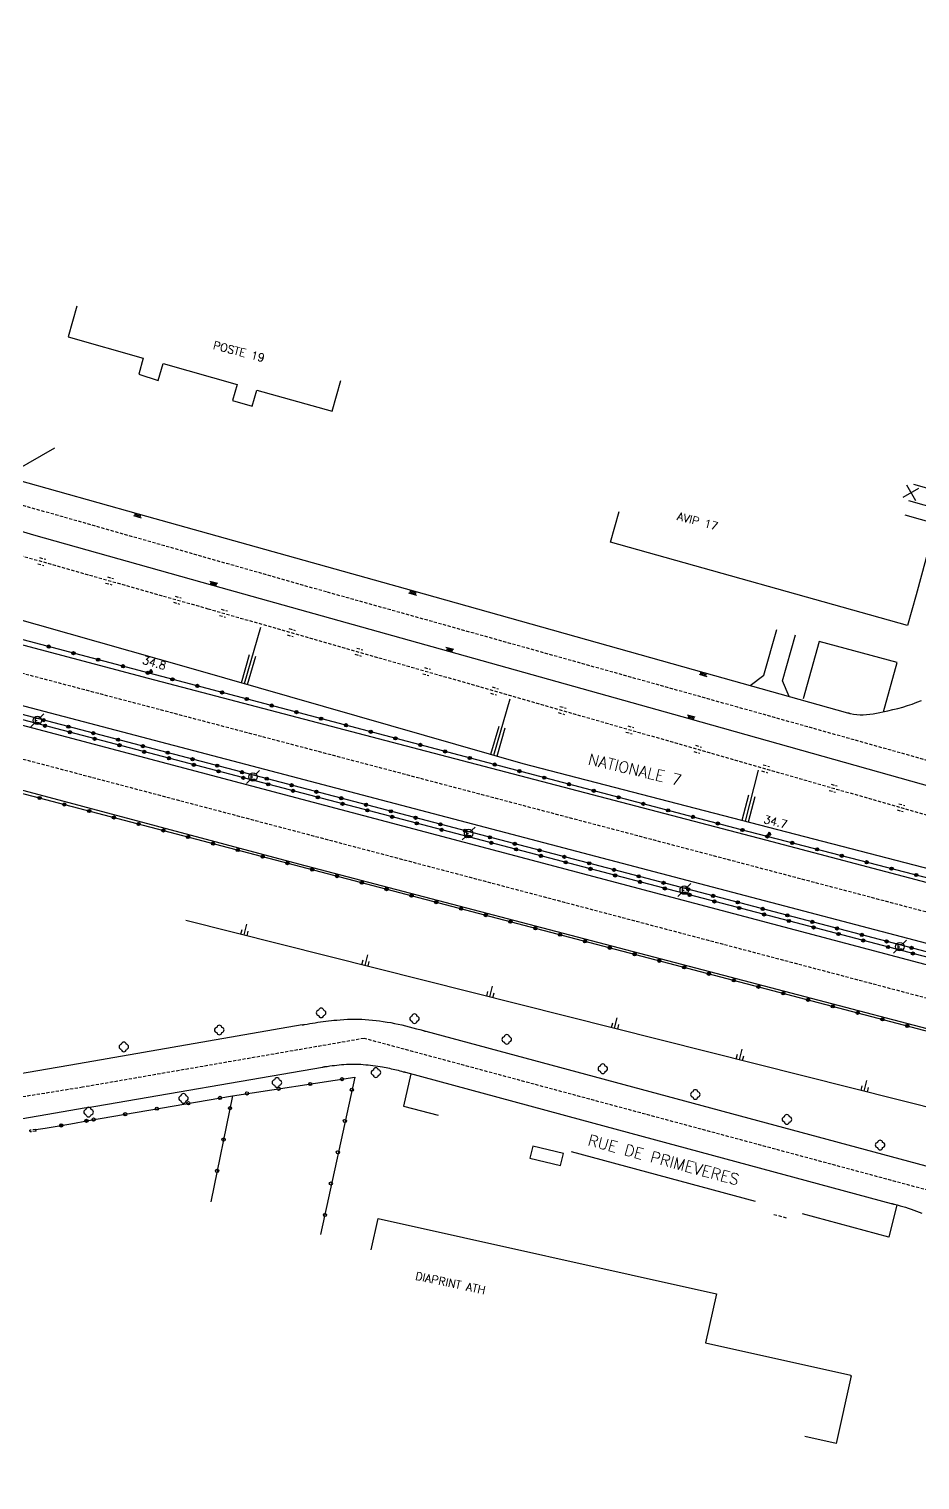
# Model space of a CAD drawing. Header units: millimetres. Extents: x 107999 to 109001, y 146999 to 148001.
# Drawn here: x 108382.6 to 108521.6, y 147626.1 to 147852.7 of the extents above; entities that cross this region are included whole.
import ezdxf
from ezdxf.enums import TextEntityAlignment as Align

# ---------------------------------------------------------------- set-up
doc = ezdxf.new("R2010")
doc.units = ezdxf.units.MM
doc.linetypes.add('DASHED', pattern=[0.75, 0.5, -0.25])
doc.layers.get('0').update_dxf_attribs({"linetype": 'CONTINUOUS'})
for name, color, linetype in [('W0001', 6, 'DASHED'), ('W0008', 7, 'CONTINUOUS'), ('W0100', 7, 'CONTINUOUS'), ('W0112', 1, 'DASHED'), ('W0211', 2, 'CONTINUOUS'), ('W0220', 5, 'DASHED'), ('W0300', 7, 'CONTINUOUS'), ('W0322', 7, 'CONTINUOUS'), ('W0402', 7, 'CONTINUOUS'), ('W0471', 7, 'CONTINUOUS'), ('W0851', 7, 'CONTINUOUS'), ('W0984', 7, 'CONTINUOUS'), ('W0989', 7, 'CONTINUOUS'), ('W0991', 7, 'CONTINUOUS')]:
    doc.layers.add(name, color=color, linetype=linetype)
doc.styles.get("Standard").update_dxf_attribs({"font": 'romans.shx', "width": 0.85})

# ---------------------------------------------------------------- blocks, each defined once
blk = doc.blocks.new('t322o')
at = {"color": 0, "linetype": 'Continuous'}
for radius in [0.25, 0.15]:
    blk.add_circle((0, 0), radius, dxfattribs=at)
blk = doc.blocks.new('T471')
for p, q in [((-0.333334, 0.333334), (-0.333334, -0.333334)), ((-0.333334, 0.333334), (0.333334, 0.333334)), ((-0.333334, 0), (0, 0)), ((0.500001, 0.500001), (1.000002, 1.000002)), ((-0.500001, -0.500001), (-1.000002, -1.000002)), ((-0.333334, -0.333334), (0.333334, -0.333334))]:
    blk.add_line(p, q)
blk.add_ellipse((0, 0), major_axis=(0.471405, 0.471405), ratio=1, start_param=5.4977871438, end_param=11.780972451)
blk = doc.blocks.new('T851')
for p, q in [((-0.25, -0.15), (0, 0.32)), ((0, 0.32), (0.25, -0.15)), ((-0.25, -0.15), (0.25, -0.15))]:
    blk.add_line(p, q)
for major_axis in [(-0.106, 0.106), (-0.0354, 0.0354), (-0.0236, 0.0236)]:
    blk.add_ellipse((0, 0), major_axis=major_axis, ratio=1, start_param=3.926991, end_param=10.210176)
blk = doc.blocks.new('t991o')
at = {"color": 0, "linetype": 'Continuous'}
for p, q in [((-1, 1), (1, -1)), ((-1, -1), (1, 1))]:
    blk.add_line(p, q, dxfattribs=at)

msp = doc.modelspace()

# ---------------------------------------------------------------- linework, layer by layer
at = {"layer": 'W0001', "flags": 128}
for points in [[(108780.81, 147647.19), (108744.43, 147657.11), (108610.89, 147691.47), (108037.37, 147842.97), (108003.21, 147851.85), (108000, 147852.68)], [(108000, 147838.65), (108062.49, 147823.11), (108504.78, 147706.11), (108727.25, 147647.19), (108742.97, 147642.16), (108777.44, 147633.17)], [(108390.94, 147687.44), (108372.16, 147684.41), (108334.37, 147677.9), (108302.09, 147672.39), (108280.64, 147668.69), (108239.27, 147661.56)]]:
    msp.add_lwpolyline(points, dxfattribs=at)
at = {"layer": 'W0001'}
for points in [[(108704.23, 147746.95), (108629.78, 147724.98), (108618.48, 147722.17), (108611.07, 147721.09), (108600.91, 147720.67), (108592.06, 147720.98), (108583.11, 147722.11), (108577.12, 147723.31), (108571.95, 147724.62), (108493.17, 147746.78), (108428.99, 147764.78), (108368.23, 147782.09)], [(108673.36, 147573.67), (108624.26, 147609.89), (108541.03, 147666.44), (108434.85, 147695.06), (108390.94, 147687.44)]]:
    msp.add_lwpolyline(points, dxfattribs=at)
at = {"layer": 'W0008', "flags": 128}
for points in [[(108032.69, 147850.34), (108032.59, 147849.45), (108145.74, 147819.65), (108161.37, 147815.45), (108161.34, 147815.04), (108210.66, 147801.8), (108210.76, 147802.23), (108275.5, 147785.4), (108275.35, 147784.92), (108304.14, 147777.2), (108364.08, 147761.16), (108401.15, 147751.3), (108443.39, 147740.23), (108497.47, 147726.06), (108547.93, 147712.76), (108594.42, 147700.62), (108647.34, 147686.75), (108702.45, 147672.86), (108727.4, 147666.41), (108750.61, 147660.49), (108750.74, 147660.98), (108764.54, 147657.35), (108782.16, 147652.82)], [(108779.57, 147642.05), (108724.31, 147656.87), (108000, 147847.37)], [(108778.86, 147639.08), (108742.75, 147648.22), (108000, 147845.06)], [(108000, 147831.56), (108001.19, 147831.41), (108019.73, 147826.73), (108152.12, 147793.96), (108201.21, 147781.42), (108201.09, 147780.94), (108266.69, 147763.57), (108266.82, 147764.01), (108305.44, 147754), (108368.68, 147737.25), (108424.62, 147722.35), (108486.56, 147706.07), (108542.92, 147691.31), (108590.14, 147678.86), (108652.59, 147662.57), (108711.76, 147646.16), (108743.18, 147636.09), (108776.02, 147627.27)], [(108390.3, 147691.11), (108367.87, 147687.23), (108341.73, 147682.75), (108331.26, 147680.94), (108238.69, 147665.02)]]:
    msp.add_lwpolyline(points, dxfattribs=at)
for points in [[(108373.12, 147799.81), (108372.94, 147799.08, 0.036507), (108372.59, 147797.04, 0.053128), (108372.6, 147795.61, 0.022457), (108373.09, 147792.58, 0.043624), (108373.55, 147791.06, 0.037444), (108374.64, 147788.84, 0.046907), (108375.79, 147787.24, 0.021089), (108376.64, 147786.34, 0.013766), (108378.04, 147785.06, 0.037494), (108379.01, 147784.35, 0.041397), (108379.97, 147783.84), (108380.37, 147783.68), (108386.62, 147787.27)], [(108391.5, 147684.2), (108376.45, 147681.6), (108337.49, 147674.86), (108287.57, 147666.32, 0.1014), (108285.56, 147665.62, 0.1256), (108284.42, 147664.43)]]:
    msp.add_lwpolyline(points, format="xyb", dxfattribs=at)
at = {"layer": 'W0008'}
for points in [[(108380.73, 147782.3), (108399.62, 147777), (108442.55, 147764.94), (108487.88, 147752.22), (108510.31, 147745.92)], [(108528.84, 147732.78), (108485.78, 147744.92), (108448.1, 147755.48), (108411.27, 147765.77), (108383.33, 147773.66), (108368.28, 147778.12)], [(108495.09, 147750.19), (108497.25, 147751.81), (108499.25, 147758.92)], [(108501.18, 147748.48), (108500.14, 147750.92), (108502.16, 147758.11)], [(108515.88, 147746.06), (108518.05, 147753.77), (108505.86, 147757.06), (108503.38, 147748.09)], [(108510.31, 147745.92), (108510.35, 147745.91), (108510.4, 147745.89), (108510.44, 147745.88), (108510.48, 147745.86), (108510.52, 147745.86), (108510.57, 147745.84), (108510.61, 147745.83), (108510.66, 147745.81), (108510.7, 147745.8), (108510.74, 147745.8), (108510.74, 147745.8), (108511.23, 147745.69), (108511.73, 147745.62), (108512.24, 147745.59), (108512.75, 147745.59), (108513.26, 147745.62), (108513.77, 147745.69), (108514.28, 147745.77), (108514.8, 147745.84), (108515.31, 147745.95), (108515.82, 147746.06), (108516.6, 147746.23), (108517.38, 147746.41), (108518.15, 147746.59), (108518.91, 147746.81), (108519.66, 147747.03), (108520.4, 147747.28), (108521.12, 147747.55), (108521.84, 147747.84)], [(108425.18, 147697.17), (108390.3, 147691.11)], [(108425.18, 147697.17), (108425.22, 147697.19), (108425.24, 147697.17), (108425.28, 147697.19), (108425.3, 147697.19), (108425.34, 147697.2), (108425.37, 147697.2), (108425.4, 147697.2), (108425.44, 147697.22), (108425.47, 147697.22), (108425.51, 147697.22), (108425.54, 147697.23), (108425.57, 147697.23), (108425.99, 147697.31), (108426.4, 147697.37), (108426.83, 147697.45), (108427.24, 147697.52), (108427.65, 147697.58), (108428.08, 147697.64), (108428.49, 147697.7), (108428.91, 147697.75), (108429.33, 147697.81), (108429.76, 147697.86), (108430.16, 147697.89), (108430.58, 147697.94), (108431.14, 147697.98), (108431.7, 147698.02), (108432.26, 147698.05), (108432.82, 147698.06), (108433.38, 147698.06), (108433.94, 147698.06), (108434.5, 147698.05), (108435.05, 147698.02), (108435.62, 147697.98), (108436.17, 147697.94), (108436.72, 147697.87), (108437.28, 147697.81), (108437.86, 147697.73), (108438.44, 147697.62), (108439.01, 147697.53), (108439.59, 147697.41), (108440.16, 147697.28), (108440.73, 147697.16), (108441.3, 147697.02), (108441.87, 147696.87), (108442.44, 147696.73), (108443.01, 147696.58), (108443.58, 147696.44), (108444.15, 147696.28), (108444.18, 147696.27), (108444.22, 147696.27), (108444.25, 147696.25), (108444.29, 147696.25), (108444.32, 147696.23), (108444.36, 147696.22), (108444.39, 147696.22), (108444.42, 147696.2), (108444.46, 147696.2), (108444.49, 147696.19), (108444.53, 147696.19), (108444.56, 147696.17)], [(108536.65, 147671.34), (108444.56, 147696.17)], [(108391.5, 147684.2), (108428.38, 147690.59)], [(108428.38, 147690.59), (108428.41, 147690.59), (108428.44, 147690.59), (108428.47, 147690.61), (108428.51, 147690.61), (108428.54, 147690.62), (108428.57, 147690.62), (108428.61, 147690.62), (108428.64, 147690.64), (108428.67, 147690.64), (108428.7, 147690.64), (108428.73, 147690.66), (108428.76, 147690.66), (108429.12, 147690.7), (108429.5, 147690.77), (108429.87, 147690.81), (108430.23, 147690.86), (108430.61, 147690.89), (108430.97, 147690.94), (108431.35, 147690.97), (108431.72, 147690.98), (108432.09, 147691.02), (108432.47, 147691.03), (108432.84, 147691.05), (108433.22, 147691.05), (108433.59, 147691.05), (108433.97, 147691.03), (108434.35, 147691.02), (108434.73, 147690.98), (108435.11, 147690.95), (108435.48, 147690.92), (108435.87, 147690.89), (108436.24, 147690.84), (108436.62, 147690.78), (108436.99, 147690.73), (108437.37, 147690.67), (108437.74, 147690.61), (108438.01, 147690.56), (108438.29, 147690.52), (108438.55, 147690.45), (108438.83, 147690.41), (108439.09, 147690.34), (108439.37, 147690.28), (108439.63, 147690.22), (108439.9, 147690.16), (108440.17, 147690.09), (108440.44, 147690.02), (108440.7, 147689.95), (108440.97, 147689.87), (108441, 147689.86), (108441.03, 147689.86), (108441.06, 147689.84), (108441.09, 147689.84), (108441.12, 147689.83), (108441.15, 147689.83), (108441.19, 147689.81), (108441.22, 147689.8), (108441.25, 147689.8), (108441.28, 147689.78), (108441.31, 147689.78), (108441.34, 147689.77)], [(108441.34, 147689.77), (108465.73, 147683.17), (108466.85, 147682.87), (108517.09, 147669.31)], [(108442.17, 147689.55), (108441.01, 147684.5), (108446.4, 147683.09)], [(108467.19, 147677.41), (108495.88, 147669.66)], [(108518.01, 147669.06), (108516.76, 147664.03), (108503.27, 147667.69)], [(108517.09, 147669.31), (108517.14, 147669.3), (108517.18, 147669.3), (108517.22, 147669.27), (108517.27, 147669.27), (108517.31, 147669.25), (108517.35, 147669.25), (108517.4, 147669.23), (108517.44, 147669.22), (108517.48, 147669.2), (108517.53, 147669.2), (108517.57, 147669.19), (108517.62, 147669.17), (108518.05, 147669.06), (108518.49, 147668.94), (108518.91, 147668.81), (108519.34, 147668.69), (108519.78, 147668.55), (108520.2, 147668.41), (108520.62, 147668.27), (108521.04, 147668.11), (108521.47, 147667.94), (108521.87, 147667.77)]]:
    msp.add_lwpolyline(points, dxfattribs=at)
at = {"layer": 'W0100'}
for points in [[(108390.02, 147809.42), (108388.66, 147804.61), (108400.41, 147801.3), (108399.7, 147798.77), (108402.75, 147797.8), (108403.49, 147800.44), (108415.05, 147797.19), (108414.34, 147794.66), (108417.41, 147793.81), (108418.12, 147796.31), (108429.88, 147793), (108431.23, 147797.81)], [(108520.57, 147781.59), (108525.38, 147780.24), (108524.65, 147777.64), (108519.84, 147778.99)], [(108521.01, 147764.34), (108519.66, 147759.53), (108473.31, 147772.55), (108474.66, 147777.36)], [(108519.22, 147776.83), (108524.04, 147775.49), (108521.01, 147764.34)], [(108461.19, 147678.25), (108460.74, 147676.39), (108465.53, 147675.23), (108465.97, 147677.09), (108461.19, 147678.25)], [(108435.98, 147662.06), (108437.07, 147666.95), (108489.83, 147655.17), (108488.13, 147647.53), (108510.79, 147642.47), (108510.77, 147642.37), (108510.87, 147642.36), (108508.51, 147631.81), (108503.63, 147632.91)]]:
    msp.add_lwpolyline(points, dxfattribs=at)
at = {"layer": 'W0112'}
for p, q in [((108383.65, 147680.83), (108382.7, 147680.72)), ((108382.73, 147680.47), (108382.7, 147680.72)), ((108383.68, 147680.58), (108383.65, 147680.83)), ((108383.68, 147680.58), (108382.73, 147680.47))]:
    msp.add_line(p, q, dxfattribs=at)
msp.add_lwpolyline([(108498.79, 147667.58), (108500.74, 147667.06)], dxfattribs=at)
at = {"layer": 'W0211'}
for points in [[(108259.87, 147790.98), (108326.66, 147775.95), (108407.84, 147752.88), (108459.62, 147738), (108635.62, 147692.34)], [(108416.2, 147750.47), (108418.72, 147759.28)], [(108415.72, 147750.61), (108416.98, 147755.02)], [(108416.68, 147750.33), (108417.94, 147754.73)], [(108455.12, 147739.3), (108457.65, 147748.09)], [(108454.65, 147739.44), (108455.91, 147743.83)], [(108455.61, 147739.16), (108456.87, 147743.56)], [(108494.35, 147729), (108496.41, 147736.97)], [(108493.87, 147729.12), (108494.9, 147733.11)], [(108494.84, 147728.88), (108495.87, 147732.86)], [(108607.26, 147663.02), (108407.05, 147713.5)], [(108416.12, 147711.22), (108416.54, 147712.89)], [(108415.63, 147711.34), (108415.81, 147712.08)], [(108416.6, 147711.09), (108416.78, 147711.83)], [(108435.01, 147706.45), (108435.42, 147708.12)], [(108434.52, 147706.58), (108434.7, 147707.31)], [(108435.49, 147706.33), (108435.67, 147707.06)], [(108453.99, 147701.67), (108454.18, 147702.39)], [(108454.47, 147701.55), (108454.9, 147703.22)], [(108454.97, 147701.42), (108455.15, 147702.16)], [(108473.47, 147696.75), (108473.65, 147697.48)], [(108473.95, 147696.64), (108474.37, 147698.3)], [(108474.44, 147696.52), (108474.62, 147697.23)], [(108492.94, 147691.84), (108493.12, 147692.58)], [(108493.43, 147691.72), (108493.85, 147693.39)], [(108493.91, 147691.59), (108494.09, 147692.33)], [(108512.41, 147686.94), (108512.6, 147687.66)], [(108512.9, 147686.81), (108513.32, 147688.48)], [(108513.39, 147686.69), (108513.57, 147687.42)]]:
    msp.add_lwpolyline(points, dxfattribs=at)
at = {"layer": 'W0220'}
for points in [[(108269.84, 147801.44), (108329.26, 147785.25), (108410.5, 147762.16), (108526.57, 147728.83), (108643.02, 147696.27)], [(108383.95, 147769.19), (108384.91, 147768.91)], [(108384.22, 147770.14), (108385.18, 147769.88)], [(108394.8, 147767.14), (108395.76, 147766.86)], [(108394.52, 147766.17), (108395.48, 147765.91)], [(108405.1, 147763.17), (108406.06, 147762.89)], [(108405.38, 147764.12), (108406.34, 147763.86)], [(108412.28, 147761.12), (108413.24, 147760.84)], [(108412.55, 147762.08), (108413.52, 147761.81)], [(108422.86, 147758.08), (108423.81, 147757.81)], [(108423.13, 147759.05), (108424.09, 147758.77)], [(108433.7, 147756.02), (108434.66, 147755.73)], [(108433.43, 147755.05), (108434.39, 147754.77)], [(108444, 147752.02), (108444.96, 147751.73)], [(108444.28, 147752.97), (108445.24, 147752.7)], [(108454.58, 147748.97), (108455.54, 147748.7)], [(108454.85, 147749.94), (108455.81, 147749.66)], [(108465.42, 147746.91), (108466.38, 147746.62)], [(108465.15, 147745.94), (108466.11, 147745.66)], [(108475.72, 147742.91), (108476.68, 147742.62)], [(108476, 147743.86), (108476.96, 147743.59)], [(108486.3, 147739.88), (108487.26, 147739.59)], [(108486.57, 147740.83), (108487.53, 147740.55)], [(108497.14, 147737.8), (108498.11, 147737.52)], [(108496.87, 147736.83), (108497.83, 147736.56)], [(108507.45, 147733.8), (108508.41, 147733.52)], [(108507.72, 147734.75), (108508.68, 147734.48)], [(108518.02, 147730.77), (108518.98, 147730.48)], [(108518.29, 147731.72), (108519.25, 147731.44)]]:
    msp.add_lwpolyline(points, dxfattribs=at)
at = {"layer": 'W0300'}
for centre, radius, start, end in [((108427.8, 147699.05), 0.408, 95.4923, 264.5077), ((108428.16, 147699.41), 0.401, 6.7098, 173.2902), ((108428.51, 147699.05), 0.393, 276.8428, 83.1572), ((108442.71, 147698.5), 0.4, 4.4846, 175.5154), ((108411.92, 147696.38), 0.409, 96.5819, 263.4181), ((108412.27, 147696.73), 0.401, 6.7098, 173.2902), ((108412.62, 147696.38), 0.393, 276.8428, 83.1572), ((108428.16, 147698.7), 0.393, 186.8428, 353.1572), ((108442.37, 147698.14), 0.393, 96.8428, 263.1572), ((108442.72, 147697.8), 0.401, 186.7098, 353.2902), ((108443.07, 147698.14), 0.393, 275.7106, 84.2894), ((108397.37, 147694.09), 0.401, 6.7098, 173.2902), ((108412.27, 147696.03), 0.401, 186.7098, 353.2902), ((108456.78, 147694.91), 0.408, 95.4923, 264.5077), ((108457.13, 147695.27), 0.401, 6.7098, 173.2902), ((108457.13, 147694.56), 0.393, 186.8428, 353.1572), ((108457.48, 147694.91), 0.393, 276.8428, 83.1572), ((108397.02, 147693.75), 0.393, 96.8428, 263.1572), ((108397.37, 147693.39), 0.4, 184.4846, 355.5154), ((108397.72, 147693.75), 0.393, 276.8428, 83.1572), ((108436.35, 147689.73), 0.393, 96.8428, 263.1572), ((108436.7, 147690.08), 0.401, 6.7098, 173.2902), ((108437.05, 147689.73), 0.409, 276.5819, 83.4181), ((108471.75, 147690.34), 0.393, 96.8428, 263.1572), ((108472.1, 147689.98), 0.401, 186.7098, 353.2902), ((108472.1, 147690.69), 0.393, 6.8428, 173.1572), ((108472.45, 147690.34), 0.408, 275.4923, 84.5077), ((108420.91, 147688.17), 0.409, 96.5819, 263.4181), ((108421.27, 147688.53), 0.401, 6.7098, 173.2902), ((108421.27, 147687.83), 0.401, 186.7098, 353.2902), ((108421.62, 147688.17), 0.393, 275.7106, 83.1572), ((108436.7, 147689.38), 0.401, 186.7098, 353.2902), ((108406.33, 147685.7), 0.393, 96.8428, 263.1572), ((108406.68, 147686.05), 0.401, 6.7098, 173.2902), ((108406.68, 147685.34), 0.4, 184.4846, 355.5154), ((108407.03, 147685.7), 0.393, 276.8428, 83.1572), ((108486.19, 147686.31), 0.393, 96.8428, 263.1572), ((108486.54, 147686.66), 0.401, 6.7098, 173.2902), ((108486.54, 147685.97), 0.401, 186.7098, 353.2902), ((108486.89, 147686.31), 0.393, 275.7106, 83.1572), ((108391.5, 147683.56), 0.393, 95.7106, 263.1572), ((108391.85, 147683.91), 0.401, 6.7098, 173.2902), ((108391.85, 147683.2), 0.401, 186.7098, 353.2902), ((108392.2, 147683.56), 0.409, 276.5819, 83.4181), ((108500.83, 147682.77), 0.401, 6.7098, 173.2902), ((108500.48, 147682.42), 0.393, 95.7106, 264.2894), ((108500.83, 147682.06), 0.393, 186.8428, 353.1572), ((108501.18, 147682.42), 0.409, 276.5819, 83.4181), ((108515.02, 147678.42), 0.393, 95.7106, 263.1572), ((108515.37, 147678.77), 0.401, 6.7098, 173.2902), ((108515.72, 147678.42), 0.409, 276.5819, 83.4181), ((108515.37, 147678.06), 0.401, 186.7098, 353.2902)]:
    msp.add_arc(centre, radius, start, end, dxfattribs=at)
at = {"layer": 'W0322', "flags": 128}
for points in [[(108765.34, 147657.18), (108594, 147701.58), (108549.33, 147713.23), (108493.56, 147727.69), (108303.93, 147777.86), (108259.69, 147790.65), (108227.26, 147799.19), (108209.88, 147802.67), (108161.41, 147815.61), (108033.82, 147849.32), (108030.75, 147851.94)], [(108742.98, 147651.39), (108728.07, 147654.6), (108720.18, 147656.69), (108301.25, 147766.72), (108000, 147846.3)], [(108742.41, 147649.06), (108727.94, 147653.83), (108310.81, 147763.39), (108000, 147845.48)], [(108012.69, 147828.2), (108019.41, 147826.61), (108024.06, 147827.3), (108152.06, 147793.44), (108267.24, 147763.27), (108305.3, 147753.35), (108546.68, 147689.91), (108589.88, 147678.52), (108674.59, 147655.86)], [(108383.65, 147680.83), (108385.11, 147681.07), (108389.09, 147681.72), (108391.83, 147682.25)]]:
    msp.add_lwpolyline(points, dxfattribs=at)
at = {"layer": 'W0322'}
for points in [[(108391.83, 147682.25), (108414.33, 147686.12), (108433.39, 147689), (108428.08, 147664.42)], [(108414.33, 147686.12), (108410.93, 147669.55)]]:
    msp.add_lwpolyline(points, dxfattribs=at)
for centre in [(108421.52, 147687.2), (108426.46, 147687.95), (108431.41, 147688.7), (108407.44, 147684.94), (108412.37, 147685.78), (108416.58, 147686.47), (108432.95, 147687.05), (108397.59, 147683.23), (108402.52, 147684.09), (108413.93, 147684.17), (108392.66, 147682.39), (108431.86, 147682.17), (108412.93, 147679.27), (108430.77, 147677.28), (108411.92, 147674.38), (108429.67, 147672.41), (108428.75, 147667.5)]:
    msp.add_circle(centre, 0.25, dxfattribs=at)
at = {"layer": 'W0402'}
for points in [[(108398.88, 147776.7), (108400.09, 147776.36), (108400.09, 147776.36)], [(108399.07, 147776.64), (108399.21, 147777.12)], [(108399.28, 147776.58), (108399.41, 147777.06)], [(108399.48, 147776.53), (108399.62, 147777)], [(108399.7, 147776.47), (108399.83, 147776.95)], [(108399.9, 147776.41), (108400.03, 147776.89)], [(108412.02, 147766.08), (108410.8, 147766.42), (108410.8, 147766.42)], [(108411, 147766.36), (108410.86, 147765.89)], [(108411.2, 147766.31), (108411.07, 147765.83)], [(108411.41, 147766.25), (108411.27, 147765.77)], [(108411.62, 147766.19), (108411.48, 147765.72)], [(108411.82, 147766.14), (108411.69, 147765.66)], [(108441.8, 147764.62), (108443.03, 147764.28), (108443.03, 147764.28)], [(108442.01, 147764.56), (108442.14, 147765.05)], [(108442.21, 147764.52), (108442.35, 147764.98)], [(108442.42, 147764.45), (108442.55, 147764.94)], [(108442.62, 147764.39), (108442.77, 147764.88)], [(108442.84, 147764.33), (108442.97, 147764.81)], [(108448.85, 147755.78), (108447.62, 147756.12), (108447.62, 147756.12)], [(108447.83, 147756.08), (108447.7, 147755.59)], [(108448.03, 147756.02), (108447.9, 147755.53)], [(108448.24, 147755.95), (108448.1, 147755.48)], [(108448.45, 147755.91), (108448.31, 147755.42)], [(108448.65, 147755.84), (108448.52, 147755.36)], [(108487.12, 147751.92), (108488.35, 147751.58), (108488.35, 147751.58)], [(108487.33, 147751.86), (108487.46, 147752.34)], [(108487.53, 147751.8), (108487.67, 147752.28)], [(108487.74, 147751.73), (108487.88, 147752.22)], [(108487.95, 147751.69), (108488.08, 147752.17)], [(108488.16, 147751.62), (108488.29, 147752.11)], [(108486.53, 147745.22), (108485.3, 147745.56), (108485.3, 147745.56)], [(108485.51, 147745.52), (108485.37, 147745.03)], [(108485.71, 147745.45), (108485.58, 147744.97)], [(108485.92, 147745.39), (108485.78, 147744.92)], [(108486.12, 147745.34), (108485.99, 147744.86)], [(108486.33, 147745.28), (108486.2, 147744.8)]]:
    msp.add_lwpolyline(points, dxfattribs=at)

# ---------------------------------------------------------------- block references
at = {"layer": 'W0322'}
for p, rotation in [((108385.64, 147756.25), 165.1809024955993), ((108389.5, 147755.22), 165.1809024955993), ((108393.37, 147754.2), 165.1809024955993), ((108397.24, 147753.18), 165.1809024955993), ((108401.1, 147752.15), 165.1809024955993), ((108404.97, 147751.13), 165.1809024955993), ((108408.84, 147750.11), 165.1809024955993), ((108412.7, 147749.09), 165.1809024955993), ((108416.57, 147748.06), 165.1809024955993), ((108420.44, 147747.04), 165.1809024955993), ((108384.86, 147744.76), 165.2833489930991), ((108385.07, 147743.89), 165.283941537551), ((108424.31, 147746.02), 165.1809024955993), ((108428.17, 147744.99), 165.1809024955993), ((108432.04, 147743.97), 165.1809024955993), ((108388.73, 147743.74), 165.2833489930991), ((108388.94, 147742.87), 165.283941537551), ((108392.6, 147742.73), 165.2833489930991), ((108392.81, 147741.85), 165.283941537551), ((108396.47, 147741.71), 165.2833489930991), ((108435.91, 147742.95), 165.1809024955993), ((108439.77, 147741.92), 165.1809024955993), ((108396.68, 147740.84), 165.283941537551), ((108400.34, 147740.7), 165.2833489930991), ((108400.55, 147739.82), 165.283941537551), ((108404.21, 147739.68), 165.2833489930991), ((108443.64, 147740.9), 165.1809024955993), ((108447.51, 147739.88), 165.1809024955993), ((108404.41, 147738.81), 165.283941537551), ((108408.08, 147738.66), 165.2833489930991), ((108408.28, 147737.79), 165.283941537551), ((108411.95, 147737.65), 165.2833489930991), ((108451.37, 147738.85), 165.1809024955993), ((108455.24, 147737.83), 165.1809024955993), ((108412.15, 147736.77), 165.283941537551), ((108415.81, 147736.63), 165.2833489930991), ((108416.02, 147735.76), 165.283941537551), ((108419.68, 147735.62), 165.2833489930991), ((108419.89, 147734.74), 165.283941537551), ((108459.11, 147736.81), 165.1809024955993), ((108462.98, 147735.79), 165.1809024955993), ((108466.84, 147734.76), 165.1809024955993), ((108384.21, 147732.61), 345.2732132321305), ((108423.55, 147734.6), 165.2833489930991), ((108423.76, 147733.72), 165.283941537551), ((108427.42, 147733.58), 165.2833489930991), ((108427.63, 147732.71), 165.283941537551), ((108431.29, 147732.57), 165.2833489930991), ((108470.71, 147733.74), 165.1809024955993), ((108474.58, 147732.72), 165.1809024955993), ((108388.08, 147731.59), 345.2732132321305), ((108391.95, 147730.58), 345.2732132321305), ((108431.5, 147731.69), 165.283941537551), ((108435.16, 147731.55), 165.2833489930991), ((108435.37, 147730.68), 165.283941537551), ((108439.03, 147730.53), 165.2833489930991), ((108478.44, 147731.69), 165.1809024955993), ((108482.31, 147730.67), 165.1809024955993), ((108395.82, 147729.56), 345.2732132321305), ((108399.68, 147728.54), 345.2732132321305), ((108439.23, 147729.66), 165.283941537551), ((108442.9, 147729.52), 165.2833489930991), ((108443.1, 147728.64), 165.283941537551), ((108446.76, 147728.5), 165.2833489930991), ((108486.18, 147729.65), 165.1809024955993), ((108490.04, 147728.62), 165.1809024955993), ((108403.55, 147727.53), 345.2732132321305), ((108407.42, 147726.51), 345.2732132321305), ((108446.97, 147727.63), 165.283941537551), ((108450.63, 147727.49), 165.2833489930991), ((108450.84, 147726.61), 165.283941537551), ((108454.5, 147726.47), 165.2833489930991), ((108493.91, 147727.6), 165.4649317336001), ((108497.78, 147726.6), 165.4649317336001), ((108411.29, 147725.49), 345.2732132321305), ((108415.16, 147724.48), 345.2732132321305), ((108419.03, 147723.46), 345.2732132321305), ((108454.71, 147725.6), 165.283941537551), ((108458.37, 147725.45), 165.2833489930991), ((108458.58, 147724.58), 165.283941537551), ((108462.24, 147724.44), 165.2833489930991), ((108462.45, 147723.56), 165.283941537551), ((108466.11, 147723.42), 165.2833489930991), ((108501.66, 147725.59), 165.4649317336001), ((108505.53, 147724.59), 165.4649317336001), ((108509.4, 147723.59), 165.4649317336001), ((108422.9, 147722.44), 345.2732132321305), ((108426.76, 147721.43), 345.2732132321305), ((108466.32, 147722.55), 165.283941537551), ((108469.98, 147722.41), 165.2833489930991), ((108470.18, 147721.53), 165.283941537551), ((108473.85, 147721.39), 165.2833489930991), ((108513.27, 147722.58), 165.4649317336001), ((108517.14, 147721.58), 165.4649317336001), ((108430.63, 147720.41), 345.2732132321305), ((108434.5, 147719.39), 345.2732132321305), ((108474.05, 147720.51), 165.283941537551), ((108477.71, 147720.37), 165.2833489930991), ((108477.92, 147719.5), 165.283941537551), ((108481.58, 147719.36), 165.2833489930991), ((108521.02, 147720.58), 165.4649317336001), ((108438.37, 147718.38), 345.2732132321305), ((108442.24, 147717.36), 345.2732132321305), ((108481.79, 147718.48), 165.283941537551), ((108485.45, 147718.34), 165.2833489930991), ((108485.66, 147717.47), 165.283941537551), ((108489.32, 147717.32), 165.2833489930991), ((108446.11, 147716.34), 345.2732132321305), ((108449.98, 147715.33), 345.2732132321305), ((108489.53, 147716.45), 165.283941537551), ((108493.19, 147716.31), 165.2833489930991), ((108493.4, 147715.43), 165.283941537551), ((108497.06, 147715.29), 165.2833489930991), ((108497.27, 147714.42), 165.283941537551), ((108453.84, 147714.31), 345.2732132321305), ((108457.71, 147713.29), 345.2732132321305), ((108461.58, 147712.27), 345.2732132321305), ((108500.93, 147714.28), 165.2833489930991), ((108501.13, 147713.4), 165.283941537551), ((108504.8, 147713.26), 165.2833489930991), ((108505, 147712.39), 165.283941537551), ((108508.66, 147712.24), 165.2833489930991), ((108465.45, 147711.26), 345.2732132321305), ((108469.32, 147710.24), 345.2732132321305), ((108508.87, 147711.37), 165.283941537551), ((108512.53, 147711.23), 165.2833489930991), ((108512.74, 147710.35), 165.283941537551), ((108516.4, 147710.21), 165.2833489930991), ((108473.19, 147709.22), 345.2732132321305), ((108477.06, 147708.21), 345.2732132321305), ((108516.61, 147709.34), 165.283941537551), ((108520.27, 147709.2), 165.2833489930991), ((108520.48, 147708.32), 165.283941537551), ((108480.92, 147707.19), 345.2732132321305), ((108484.79, 147706.17), 345.2732132321305), ((108488.66, 147705.16), 345.2732132321305), ((108492.53, 147704.14), 345.2732132321305), ((108496.4, 147703.12), 345.2732132321305), ((108500.27, 147702.11), 345.2732132321305), ((108504.14, 147701.09), 345.2732132321305), ((108508, 147700.07), 345.2732132321305), ((108511.87, 147699.06), 345.2732132321305), ((108515.74, 147698.04), 345.2732132321305), ((108519.61, 147697.02), 345.2732132321305), ((108387.6, 147681.48), 9.237954812195866), ((108391.53, 147682.19), 10.97731461280966)]:
    msp.add_blockref('t322o', p, dxfattribs=dict(at, rotation=rotation))
at = {"layer": 'W0471'}
for p in [(108383.87, 147744.73), (108417.52, 147735.89), (108451.17, 147727.06), (108484.82, 147718.23), (108518.47, 147709.39)]:
    msp.add_blockref('T471', p, dxfattribs=at)
at = {"layer": 'W0851'}
for p in [(108401.6, 147752.42), (108498.09, 147726.99)]:
    msp.add_blockref('T851', p, dxfattribs=at)
at = {"layer": 'W0991', "rotation": 344.3077588059919}
msp.add_blockref('t991o', (108520.2, 147780.29), dxfattribs=at)

# ---------------------------------------------------------------- texts
at = {"layer": 'W0984'}
for s, rotation, p in [('34.8', 344.5111, (108402.12, 147753.71)), ('34.7', 346.2059, (108499.07, 147728.88))]:
    msp.add_text(s, height=1.25, rotation=rotation, dxfattribs=at).set_placement(p, align=Align.MIDDLE)
at = {"layer": 'W0989'}
for s, rotation, p in [('NATIONALE 7', 346.7716, (108477.13, 147737.02)), ('RUE DE PRIMEVERES', 345, (108481.61, 147676.11))]:
    msp.add_text(s, height=1.75, rotation=rotation, dxfattribs=at).set_placement(p, align=Align.MIDDLE)
at = {"layer": 'W0991'}
for s, p in [('POSTE 19', (108411.18, 147802.77)), ('AVIP 17', (108483.6, 147776.05))]:
    msp.add_text(s, height=1.25, rotation=345.266, dxfattribs=at).set_placement(p)
msp.add_text('DIAPRINT ATH', height=1.25, rotation=348, dxfattribs=at).set_placement((108448.33, 147656.87), align=Align.MIDDLE)

doc.saveas('drawing.dxf')
